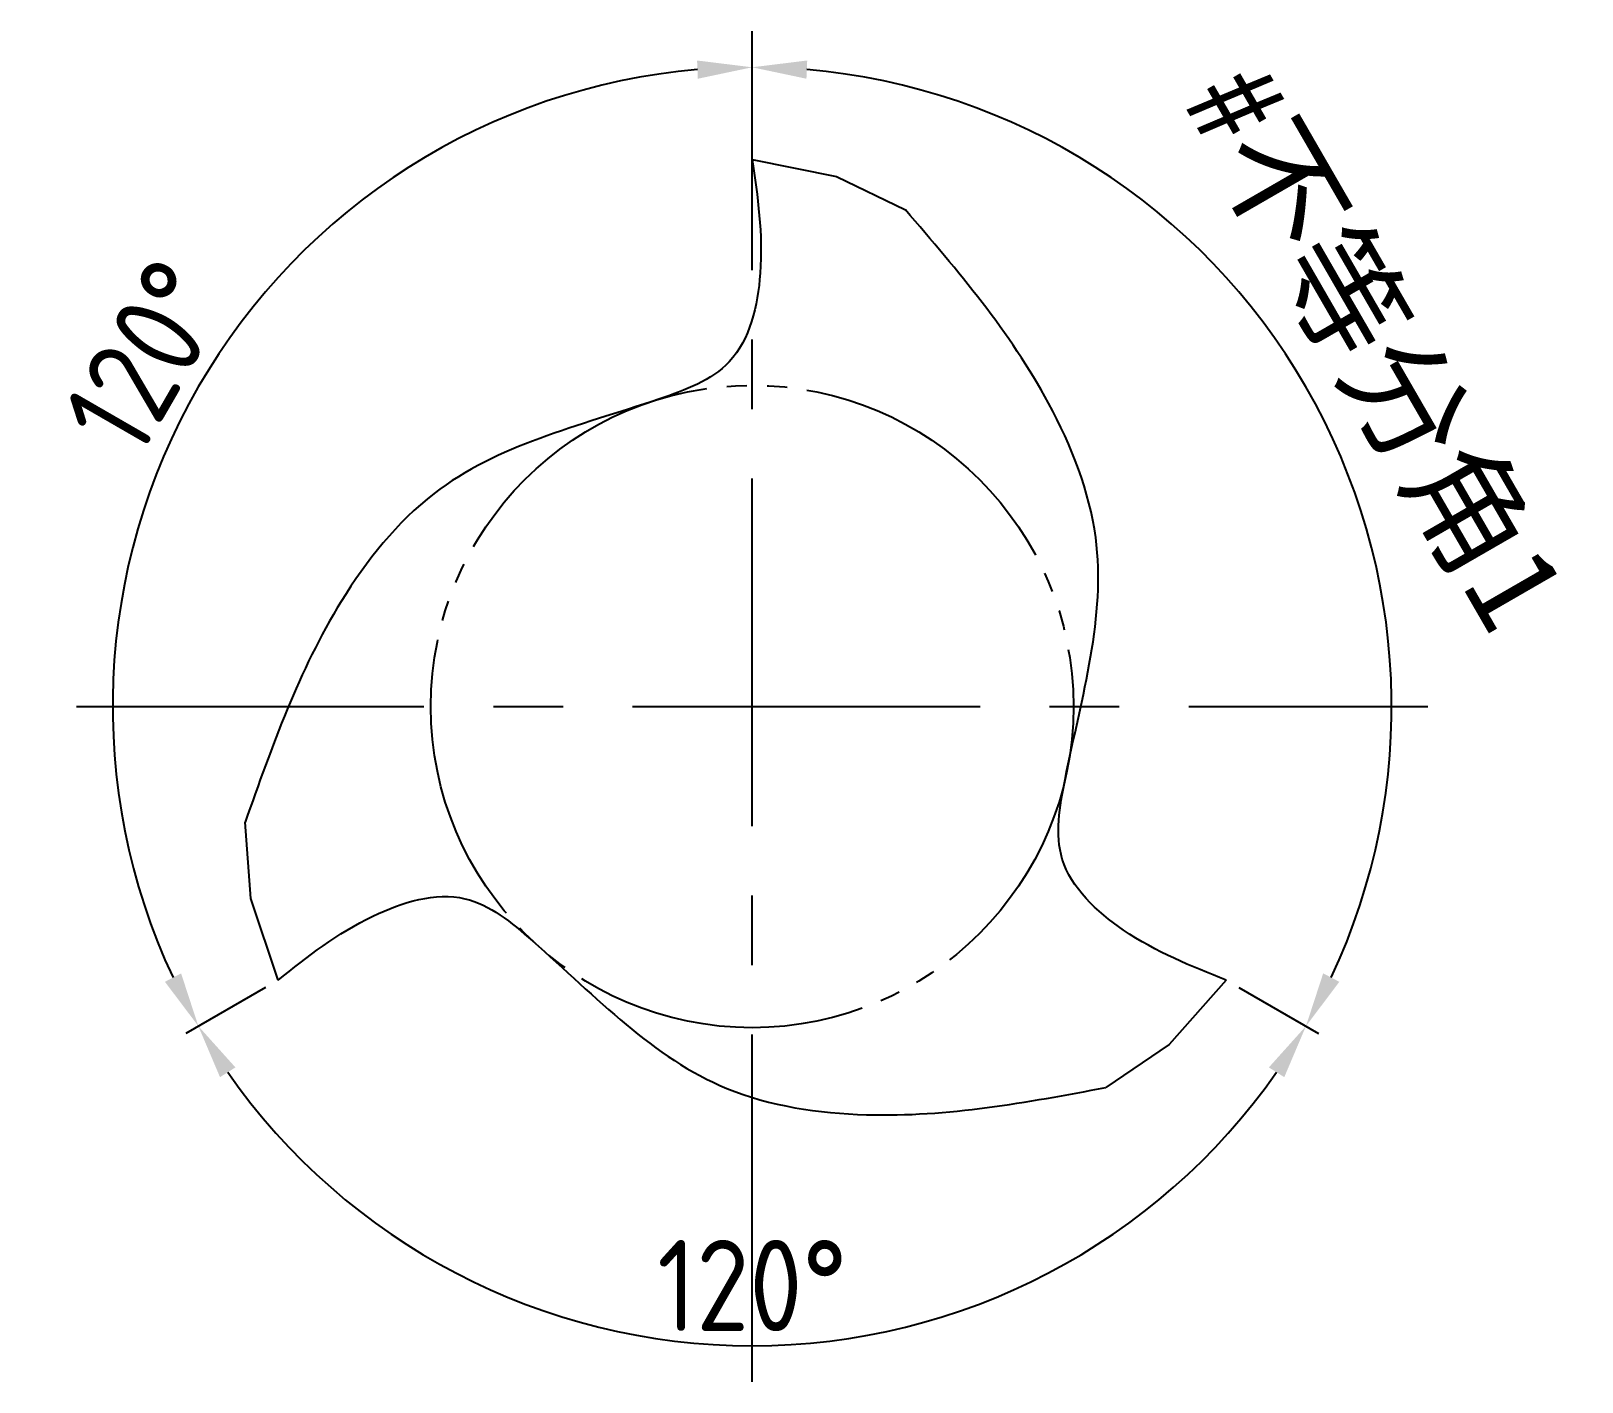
# Model space of a CAD drawing. Header units: millimetres. Extents: x 191.5 to 234, y 62 to 99.
import ezdxf

# ---------------------------------------------------------------- set-up
doc = ezdxf.new("R2010")
doc.units = ezdxf.units.MM
for name, pattern in [('ACAD_ISO04W100', [30, 24, -3, 0, -3]), ('CENTER', [50.8, 31.75, -6.35, 6.35, -6.35]), ('JIS_09_08', [10.75, 8, -0.55, 0.55, -0.55, 0.55, -0.55])]:
    doc.linetypes.add(name, pattern=pattern)
for name, color, linetype in [('中心线', 2, 'ACAD_ISO04W100'), ('标注', 7, 'Continuous'), ('虚线轮廓', 1, 'Continuous'), ('轮廓', 4, 'Continuous')]:
    doc.layers.add(name, color=color, linetype=linetype)
doc.styles.get("Standard").update_dxf_attribs({"font": 'gbenor.shx'})
doc.dimstyles.new('ISO-25-A', dxfattribs={"dimtxt": 2.5, "dimasz": 1.5, "dimexe": 0.4, "dimexo": 0.4, "dimgap": 0.4, "dimtad": 1, "dimdec": 3, "dimtxsty": 'Standard', "dimcen": 2.5, "dimclrd": 256, "dimclre": 256, "dimclrt": 256, "dimadec": 0, "dimazin": 0, "dimtfac": 1, "dimtdec": 3, "dimtmove": 0, "dimatfit": 3, "dimfxl": 1, "dimarcsym": 0})

# ---------------------------------------------------------------- blocks, each defined once
blk = doc.blocks.new('*D3')
at = {"layer": 'Defpoints', "color": 0, "transparency": 16777216}
for p in [(211.251, 95.498), (199.987, 93.923), (211.251, 80.498), (211.251, 80.498), (198.261, 72.998)]:
    blk.add_point(p, dxfattribs=at)
at = {"layer": '标注', "lineweight": -2, "transparency": 16777216}
for p, q in [((211.251, 95.898), (211.251, 98.422)), ((197.914, 72.798), (195.729, 71.537))]:
    blk.add_line(p, q, dxfattribs=at)
blk.add_arc((211.251, 80.498), 17.524, 94.9052, 205.0941, dxfattribs=at)
at = {"layer": '标注', "transparency": 16777216}
for points in [[(209.742, 98.208), (209.763, 97.708), (211.251, 98.022)], [(195.603, 73.182), (195.16, 72.951), (196.075, 71.737)]]:
    blk.add_solid(points, dxfattribs=at)
at = {"layer": '标注', "transparency": 16777216, "insert": (194.646, 90.085), "char_height": 2.5, "attachment_point": 5, "rotation": 59.9996}
blk.add_mtext('120%%D', dxfattribs=at)
blk = doc.blocks.new('*D1')
at = {"layer": 'Defpoints', "color": 0, "transparency": 16777216}
for p in [(211.251, 95.498), (228.509, 83.541), (211.251, 80.498), (211.251, 80.498), (224.241, 72.998)]:
    blk.add_point(p, dxfattribs=at)
at = {"layer": '标注', "lineweight": -2, "transparency": 16777216}
for p, q in [((211.251, 95.898), (211.251, 98.422)), ((224.588, 72.798), (226.773, 71.536))]:
    blk.add_line(p, q, dxfattribs=at)
blk.add_arc((211.251, 80.498), 17.524, 334.9052, 85.0941, dxfattribs=at)
at = {"layer": '标注', "transparency": 16777216}
for points in [[(212.739, 97.708), (212.76, 98.208), (211.251, 98.022)], [(227.342, 72.951), (226.899, 73.182), (226.427, 71.736)]]:
    blk.add_solid(points, dxfattribs=at)
at = {"layer": '标注', "transparency": 16777216, "insert": (228.213, 90.291), "char_height": 2.5, "attachment_point": 5, "rotation": 299.9996}
blk.add_mtext('{\\fSimSun|b0|i0|c134|p2;#不等分角1}', dxfattribs=at)
blk = doc.blocks.new('*D2')
at = {"layer": 'Defpoints', "color": 0, "transparency": 16777216}
for p in [(211.251, 80.498), (211.251, 80.498), (198.261, 72.999), (224.241, 72.998), (205.257, 64.032)]:
    blk.add_point(p, dxfattribs=at)
at = {"layer": '标注', "lineweight": -2, "transparency": 16777216}
for p, q in [((197.914, 72.799), (195.729, 71.537)), ((224.588, 72.798), (226.774, 71.537))]:
    blk.add_line(p, q, dxfattribs=at)
blk.add_arc((211.251, 80.498), 17.524, 214.9052, 325.0941, dxfattribs=at)
at = {"layer": '标注', "transparency": 16777216}
for points in [[(196.669, 70.337), (197.091, 70.605), (196.075, 71.737)], [(225.411, 70.605), (225.833, 70.337), (226.427, 71.737)]]:
    blk.add_solid(points, dxfattribs=at)
at = {"layer": '标注', "transparency": 16777216, "insert": (211.251, 64.625), "char_height": 2.5, "attachment_point": 5, "rotation": 359.9996}
blk.add_mtext('120%%D', dxfattribs=at)

msp = doc.modelspace()

# ---------------------------------------------------------------- linework, layer by layer
at = {"layer": '中心线', "linetype": 'CENTER', "ltscale": 0.3}
for p, q in [((211.2511, 61.9804), (211.2511, 99.0165)), ((192.7331, 80.4984), (229.7691, 80.4984))]:
    msp.add_line(p, q, dxfattribs=at)
at = {"layer": '虚线轮廓', "linetype": 'JIS_09_08'}
msp.add_circle((211.2511, 80.4984), 8.8047, dxfattribs=at)
at = {"layer": '轮廓', "linetype": 'Continuous'}
for p, q in [((211.2511, 95.4984), (213.5621, 95.0306)), ((213.5621, 95.0306), (215.4511, 94.1159)), ((197.5105, 75.2337), (197.3581, 77.327)), ((198.2607, 72.9984), (197.5105, 75.2337)), ((224.2415, 72.9984), (222.6808, 71.2311)), ((222.6808, 71.2311), (220.9441, 70.0524))]:
    msp.add_line(p, q, dxfattribs=at)
at = {"layer": '轮廓'}
for points in [[(211.2511, 95.4984), (211.4711, 92.3735), (210.6235, 89.9495), (208.6962, 88.9243), (202.5332, 86.3355), (199.9904, 83.3776), (197.3581, 77.327)], [(224.2415, 72.9984), (221.4251, 74.3704), (219.7497, 76.3164), (219.8255, 78.4981), (220.6651, 85.1299), (219.3748, 88.8109), (215.4511, 94.1159)], [(198.2607, 72.9984), (200.857, 74.7515), (203.38, 75.2294), (205.2315, 74.073), (210.5551, 70.03), (214.3881, 69.3069), (220.9441, 70.0524)]]:
    msp.add_spline(points, degree=3, dxfattribs=at)

# ---------------------------------------------------------------- dimensions: what is measured, and where the dimension line sits
at = {"layer": '标注'}
for base, line1, line2, text, picture, middle in [((228.5087, 83.5413), ((211.2511, 80.4984), (224.2411, 72.9984)), ((211.2511, 80.4984), (211.2511, 95.4984)), '{\\fSimSun|b0|i0|c134|p2;#不等分角1}', '*D1', (228.213, 90.2912)), ((199.9871, 93.9226), ((211.2511, 80.4984), (211.2513, 95.4981)), ((211.2511, 80.4984), (198.2607, 72.9984)), '120%%D', '*D3', (194.6462, 90.0855)), ((205.2575, 64.0315), ((211.2511, 80.4984), (198.2609, 72.9988)), ((211.2511, 80.4984), (224.2415, 72.9984)), '120%%D', '*D2', (211.251, 64.6246))]:
    dim = msp.add_angular_dim_2l(base=base, line1=line1, line2=line2, text=text, dimstyle='ISO-25-A', dxfattribs=at)
    dim.commit()
    dim.dimension.update_dxf_attribs({"geometry": picture, "text_midpoint": middle})

doc.saveas('drawing.dxf')
